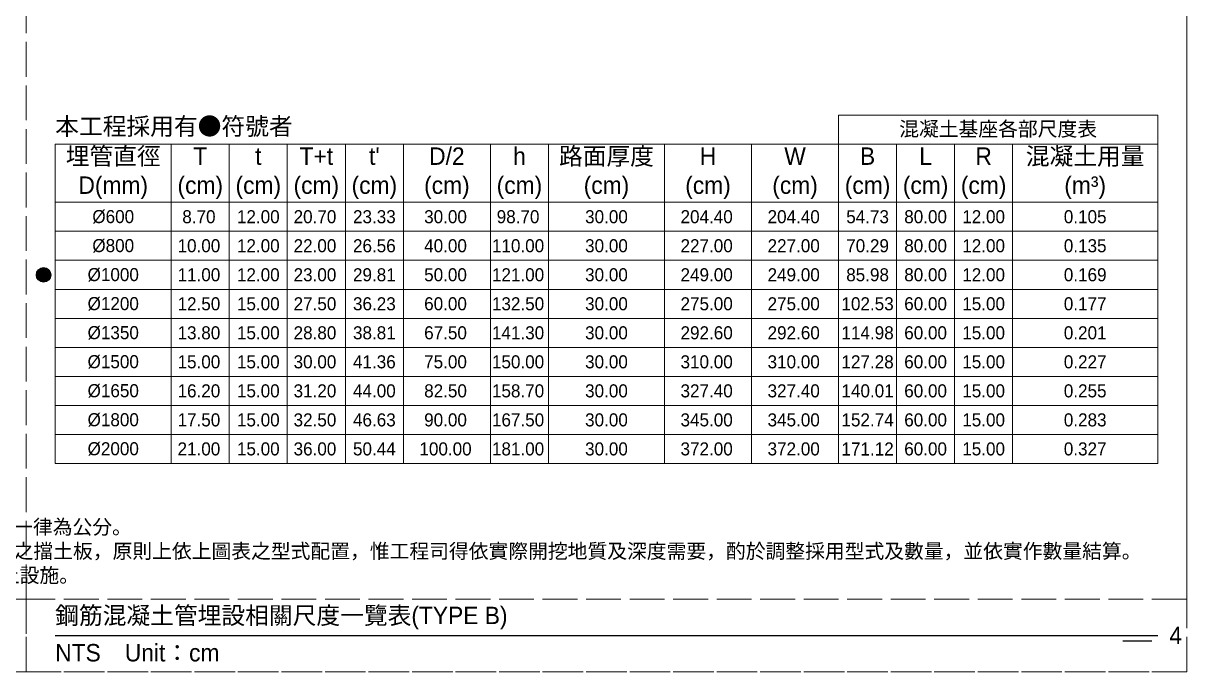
# Model space of a CAD drawing. Extents: x -781 to 13690, y -2778 to 2196.
# Drawn here: x -401 to 0, y -1264 to -1040.6 of the extents above; entities that cross this region are included whole.
import ezdxf

# ---------------------------------------------------------------- set-up
doc = ezdxf.new("R2010")
doc.units = 0
doc.header["$MEASUREMENT"] = 0
doc.linetypes.add('ACAD_ISO02W100', pattern=[15, 12, -3])
doc.layers.add('一、1.基本-圖框', color=7, linetype='Continuous', lineweight=20)
doc.layers.add('一、4.基本-隱藏', color=9, linetype='ACAD_ISO02W100', lineweight=20, plot=False)
doc.layers.add('三、1.文字-說明文字', color=2, linetype='Continuous')
doc.layers.add('三、3.文字-註解文字', color=2, linetype='Continuous')
doc.styles.add('次圖名(詳圖)', font='MS PGothic.ttf', dxfattribs={"height": 6})
doc.styles.add('註解文字(詳圖)', font='MS PGothic.ttf', dxfattribs={"height": 5})

msp = doc.modelspace()

# ---------------------------------------------------------------- hatches: boundary and pattern name
at = {"layer": '三、1.文字-說明文字'}
h = msp.add_hatch(color=256, dxfattribs=at)
h.dxf.hatch_style = 1
h.paths.add_polyline_path([(-396.5, -1127.25, 1), (-391.5, -1127.25, 1)])

# ---------------------------------------------------------------- linework, layer by layer
at = {"layer": '一、1.基本-圖框'}
for points in [[(-120, -1072.25), (-10, -1072.25), (-10, -1082.25), (-120, -1082.25)], [(-390, -1082.25), (-350, -1082.25), (-350, -1102.25), (-390, -1102.25)], [(-350, -1082.25), (-330, -1082.25), (-330, -1102.25), (-350, -1102.25)], [(-330, -1082.25), (-310, -1082.25), (-310, -1102.25), (-330, -1102.25)], [(-310, -1082.25), (-290, -1082.25), (-290, -1102.25), (-310, -1102.25)], [(-290, -1082.25), (-270, -1082.25), (-270, -1102.25), (-290, -1102.25)], [(-270, -1082.25), (-240, -1082.25), (-240, -1102.25), (-270, -1102.25)], [(-240, -1082.25), (-220, -1082.25), (-220, -1102.25), (-240, -1102.25)], [(-220, -1082.25), (-180, -1082.25), (-180, -1102.25), (-220, -1102.25)], [(-180, -1082.25), (-150, -1082.25), (-150, -1102.25), (-180, -1102.25)], [(-150, -1082.25), (-120, -1082.25), (-120, -1102.25), (-150, -1102.25)], [(-120, -1082.25), (-100, -1082.25), (-100, -1102.25), (-120, -1102.25)], [(-100, -1082.25), (-80, -1082.25), (-80, -1102.25), (-100, -1102.25)], [(-80, -1082.25), (-60, -1082.25), (-60, -1102.25), (-80, -1102.25)], [(-60, -1082.25), (-10, -1082.25), (-10, -1102.25), (-60, -1102.25)], [(-390, -1102.25), (-350, -1102.25), (-350, -1112.25), (-390, -1112.25)], [(-350, -1102.25), (-330, -1102.25), (-330, -1112.25), (-350, -1112.25)], [(-330, -1102.25), (-310, -1102.25), (-310, -1112.25), (-330, -1112.25)], [(-310, -1102.25), (-290, -1102.25), (-290, -1112.25), (-310, -1112.25)], [(-290, -1102.25), (-270, -1102.25), (-270, -1112.25), (-290, -1112.25)], [(-270, -1102.25), (-240, -1102.25), (-240, -1112.25), (-270, -1112.25)], [(-240, -1102.25), (-220, -1102.25), (-220, -1112.25), (-240, -1112.25)], [(-220, -1102.25), (-180, -1102.25), (-180, -1112.25), (-220, -1112.25)], [(-180, -1102.25), (-150, -1102.25), (-150, -1112.25), (-180, -1112.25)], [(-150, -1102.25), (-120, -1102.25), (-120, -1112.25), (-150, -1112.25)], [(-120, -1102.25), (-100, -1102.25), (-100, -1112.25), (-120, -1112.25)], [(-100, -1102.25), (-80, -1102.25), (-80, -1112.25), (-100, -1112.25)], [(-80, -1102.25), (-60, -1102.25), (-60, -1112.25), (-80, -1112.25)], [(-60, -1102.25), (-10, -1102.25), (-10, -1112.25), (-60, -1112.25)], [(-390, -1112.25), (-350, -1112.25), (-350, -1122.25), (-390, -1122.25)], [(-350, -1112.25), (-330, -1112.25), (-330, -1122.25), (-350, -1122.25)], [(-330, -1112.25), (-310, -1112.25), (-310, -1122.25), (-330, -1122.25)], [(-310, -1112.25), (-290, -1112.25), (-290, -1122.25), (-310, -1122.25)], [(-290, -1112.25), (-270, -1112.25), (-270, -1122.25), (-290, -1122.25)], [(-270, -1112.25), (-240, -1112.25), (-240, -1122.25), (-270, -1122.25)], [(-240, -1112.25), (-220, -1112.25), (-220, -1122.25), (-240, -1122.25)], [(-220, -1112.25), (-180, -1112.25), (-180, -1122.25), (-220, -1122.25)], [(-180, -1112.25), (-150, -1112.25), (-150, -1122.25), (-180, -1122.25)], [(-150, -1112.25), (-120, -1112.25), (-120, -1122.25), (-150, -1122.25)], [(-120, -1112.25), (-100, -1112.25), (-100, -1122.25), (-120, -1122.25)], [(-100, -1112.25), (-80, -1112.25), (-80, -1122.25), (-100, -1122.25)], [(-80, -1112.25), (-60, -1112.25), (-60, -1122.25), (-80, -1122.25)], [(-60, -1112.25), (-10, -1112.25), (-10, -1122.25), (-60, -1122.25)], [(-390, -1122.25), (-350, -1122.25), (-350, -1132.25), (-390, -1132.25)], [(-350, -1122.25), (-330, -1122.25), (-330, -1132.25), (-350, -1132.25)], [(-330, -1122.25), (-310, -1122.25), (-310, -1132.25), (-330, -1132.25)], [(-310, -1122.25), (-290, -1122.25), (-290, -1132.25), (-310, -1132.25)], [(-290, -1122.25), (-270, -1122.25), (-270, -1132.25), (-290, -1132.25)], [(-270, -1122.25), (-240, -1122.25), (-240, -1132.25), (-270, -1132.25)], [(-240, -1122.25), (-220, -1122.25), (-220, -1132.25), (-240, -1132.25)], [(-220, -1122.25), (-180, -1122.25), (-180, -1132.25), (-220, -1132.25)], [(-180, -1122.25), (-150, -1122.25), (-150, -1132.25), (-180, -1132.25)], [(-150, -1122.25), (-120, -1122.25), (-120, -1132.25), (-150, -1132.25)], [(-120, -1122.25), (-100, -1122.25), (-100, -1132.25), (-120, -1132.25)], [(-100, -1122.25), (-80, -1122.25), (-80, -1132.25), (-100, -1132.25)], [(-80, -1122.25), (-60, -1122.25), (-60, -1132.25), (-80, -1132.25)], [(-60, -1122.25), (-10, -1122.25), (-10, -1132.25), (-60, -1132.25)], [(-390, -1132.25), (-350, -1132.25), (-350, -1142.25), (-390, -1142.25)], [(-350, -1132.25), (-330, -1132.25), (-330, -1142.25), (-350, -1142.25)], [(-330, -1132.25), (-310, -1132.25), (-310, -1142.25), (-330, -1142.25)], [(-310, -1132.25), (-290, -1132.25), (-290, -1142.25), (-310, -1142.25)], [(-290, -1132.25), (-270, -1132.25), (-270, -1142.25), (-290, -1142.25)], [(-270, -1132.25), (-240, -1132.25), (-240, -1142.25), (-270, -1142.25)], [(-240, -1132.25), (-220, -1132.25), (-220, -1142.25), (-240, -1142.25)], [(-220, -1132.25), (-180, -1132.25), (-180, -1142.25), (-220, -1142.25)], [(-180, -1132.25), (-150, -1132.25), (-150, -1142.25), (-180, -1142.25)], [(-150, -1132.25), (-120, -1132.25), (-120, -1142.25), (-150, -1142.25)], [(-120, -1132.25), (-100, -1132.25), (-100, -1142.25), (-120, -1142.25)], [(-100, -1132.25), (-80, -1132.25), (-80, -1142.25), (-100, -1142.25)], [(-80, -1132.25), (-60, -1132.25), (-60, -1142.25), (-80, -1142.25)], [(-60, -1132.25), (-10, -1132.25), (-10, -1142.25), (-60, -1142.25)], [(-390, -1142.25), (-350, -1142.25), (-350, -1152.25), (-390, -1152.25)], [(-350, -1142.25), (-330, -1142.25), (-330, -1152.25), (-350, -1152.25)], [(-330, -1142.25), (-310, -1142.25), (-310, -1152.25), (-330, -1152.25)], [(-310, -1142.25), (-290, -1142.25), (-290, -1152.25), (-310, -1152.25)], [(-290, -1142.25), (-270, -1142.25), (-270, -1152.25), (-290, -1152.25)], [(-270, -1142.25), (-240, -1142.25), (-240, -1152.25), (-270, -1152.25)], [(-240, -1142.25), (-220, -1142.25), (-220, -1152.25), (-240, -1152.25)], [(-220, -1142.25), (-180, -1142.25), (-180, -1152.25), (-220, -1152.25)], [(-180, -1142.25), (-150, -1142.25), (-150, -1152.25), (-180, -1152.25)], [(-150, -1142.25), (-120, -1142.25), (-120, -1152.25), (-150, -1152.25)], [(-120, -1142.25), (-100, -1142.25), (-100, -1152.25), (-120, -1152.25)], [(-100, -1142.25), (-80, -1142.25), (-80, -1152.25), (-100, -1152.25)], [(-80, -1142.25), (-60, -1142.25), (-60, -1152.25), (-80, -1152.25)], [(-60, -1142.25), (-10, -1142.25), (-10, -1152.25), (-60, -1152.25)], [(-390, -1152.25), (-350, -1152.25), (-350, -1162.25), (-390, -1162.25)], [(-350, -1152.25), (-330, -1152.25), (-330, -1162.25), (-350, -1162.25)], [(-330, -1152.25), (-310, -1152.25), (-310, -1162.25), (-330, -1162.25)], [(-310, -1152.25), (-290, -1152.25), (-290, -1162.25), (-310, -1162.25)], [(-290, -1152.25), (-270, -1152.25), (-270, -1162.25), (-290, -1162.25)], [(-270, -1152.25), (-240, -1152.25), (-240, -1162.25), (-270, -1162.25)], [(-240, -1152.25), (-220, -1152.25), (-220, -1162.25), (-240, -1162.25)], [(-220, -1152.25), (-180, -1152.25), (-180, -1162.25), (-220, -1162.25)], [(-180, -1152.25), (-150, -1152.25), (-150, -1162.25), (-180, -1162.25)], [(-150, -1152.25), (-120, -1152.25), (-120, -1162.25), (-150, -1162.25)], [(-120, -1152.25), (-100, -1152.25), (-100, -1162.25), (-120, -1162.25)], [(-100, -1152.25), (-80, -1152.25), (-80, -1162.25), (-100, -1162.25)], [(-80, -1152.25), (-60, -1152.25), (-60, -1162.25), (-80, -1162.25)], [(-60, -1152.25), (-10, -1152.25), (-10, -1162.25), (-60, -1162.25)], [(-390, -1162.25), (-350, -1162.25), (-350, -1172.25), (-390, -1172.25)], [(-350, -1162.25), (-330, -1162.25), (-330, -1172.25), (-350, -1172.25)], [(-330, -1162.25), (-310, -1162.25), (-310, -1172.25), (-330, -1172.25)], [(-310, -1162.25), (-290, -1162.25), (-290, -1172.25), (-310, -1172.25)], [(-290, -1162.25), (-270, -1162.25), (-270, -1172.25), (-290, -1172.25)], [(-270, -1162.25), (-240, -1162.25), (-240, -1172.25), (-270, -1172.25)], [(-240, -1162.25), (-220, -1162.25), (-220, -1172.25), (-240, -1172.25)], [(-220, -1162.25), (-180, -1162.25), (-180, -1172.25), (-220, -1172.25)], [(-180, -1162.25), (-150, -1162.25), (-150, -1172.25), (-180, -1172.25)], [(-150, -1162.25), (-120, -1162.25), (-120, -1172.25), (-150, -1172.25)], [(-120, -1162.25), (-100, -1162.25), (-100, -1172.25), (-120, -1172.25)], [(-100, -1162.25), (-80, -1162.25), (-80, -1172.25), (-100, -1172.25)], [(-80, -1162.25), (-60, -1162.25), (-60, -1172.25), (-80, -1172.25)], [(-60, -1162.25), (-10, -1162.25), (-10, -1172.25), (-60, -1172.25)], [(-390, -1172.25), (-350, -1172.25), (-350, -1182.25), (-390, -1182.25)], [(-350, -1172.25), (-330, -1172.25), (-330, -1182.25), (-350, -1182.25)], [(-330, -1172.25), (-310, -1172.25), (-310, -1182.25), (-330, -1182.25)], [(-310, -1172.25), (-290, -1172.25), (-290, -1182.25), (-310, -1182.25)], [(-290, -1172.25), (-270, -1172.25), (-270, -1182.25), (-290, -1182.25)], [(-270, -1172.25), (-240, -1172.25), (-240, -1182.25), (-270, -1182.25)], [(-240, -1172.25), (-220, -1172.25), (-220, -1182.25), (-240, -1182.25)], [(-220, -1172.25), (-180, -1172.25), (-180, -1182.25), (-220, -1182.25)], [(-180, -1172.25), (-150, -1172.25), (-150, -1182.25), (-180, -1182.25)], [(-150, -1172.25), (-120, -1172.25), (-120, -1182.25), (-150, -1182.25)], [(-120, -1172.25), (-100, -1172.25), (-100, -1182.25), (-120, -1182.25)], [(-100, -1172.25), (-80, -1172.25), (-80, -1182.25), (-100, -1182.25)], [(-80, -1172.25), (-60, -1172.25), (-60, -1182.25), (-80, -1182.25)], [(-60, -1172.25), (-10, -1172.25), (-10, -1182.25), (-60, -1182.25)], [(-390, -1182.25), (-350, -1182.25), (-350, -1192.25), (-390, -1192.25)], [(-350, -1182.25), (-330, -1182.25), (-330, -1192.25), (-350, -1192.25)], [(-330, -1182.25), (-310, -1182.25), (-310, -1192.25), (-330, -1192.25)], [(-310, -1182.25), (-290, -1182.25), (-290, -1192.25), (-310, -1192.25)], [(-290, -1182.25), (-270, -1182.25), (-270, -1192.25), (-290, -1192.25)], [(-270, -1182.25), (-240, -1182.25), (-240, -1192.25), (-270, -1192.25)], [(-240, -1182.25), (-220, -1182.25), (-220, -1192.25), (-240, -1192.25)], [(-220, -1182.25), (-180, -1182.25), (-180, -1192.25), (-220, -1192.25)], [(-180, -1182.25), (-150, -1182.25), (-150, -1192.25), (-180, -1192.25)], [(-150, -1182.25), (-120, -1182.25), (-120, -1192.25), (-150, -1192.25)], [(-120, -1182.25), (-100, -1182.25), (-100, -1192.25), (-120, -1192.25)], [(-100, -1182.25), (-80, -1182.25), (-80, -1192.25), (-100, -1192.25)], [(-80, -1182.25), (-60, -1182.25), (-60, -1192.25), (-80, -1192.25)], [(-60, -1182.25), (-10, -1182.25), (-10, -1192.25), (-60, -1192.25)]]:
    msp.add_lwpolyline(points, close=True, dxfattribs=at)
at = {"layer": '一、4.基本-隱藏'}
for points in [[(-780, -757), (0, -757), (0, -1264), (-780, -1264)], [(-400, -757), (-780, -757), (-780, -1239), (-400, -1239)], [(-400, -1035.5), (0, -1035.5), (0, -1239), (-400, -1239)], [(-400, -1035.5), (0, -1035.5), (0, -1239), (-400, -1239)], [(-400, -1239), (-780, -1239), (-780, -1264), (-400, -1264)], [(0, -1239), (-400, -1239), (-400, -1264), (0, -1264)]]:
    msp.add_lwpolyline(points, close=True, dxfattribs=at)
at = {"layer": '三、1.文字-說明文字'}
msp.add_circle((-394, -1127.25), 2.5, dxfattribs=at)
at = {"layer": '三、3.文字-註解文字'}
for points in [[(-390, -1251.5), (-10, -1251.5)], [(-12, -1253.5), (-22, -1253.5)]]:
    msp.add_lwpolyline(points, dxfattribs=at)

# ---------------------------------------------------------------- texts
at = {"layer": '一、1.基本-圖框', "char_height": 6, "attachment_point": 5, "style": '註解文字(詳圖)'}
for s, width, insert in [('埋管直徑\\PD(mm)', 35.26712, (-370, -1092.25)), ('{\\fMS PGothic|b0|i0|c128|p34;路面厚度\\P(cm)}', 35.26712, (-200, -1092.25)), ('{\\fMS PGothic|b0|i0|c128|p34;混凝土用量\\P(m}³{\\fMS PGothic|b0|i0|c128|p34;)}', 42.97354, (-35, -1092.25)), ('T{\\fMS PGothic|b0|i0|c128|p34;\\P(cm)}', 18.37231, (-340, -1092.25)), ('t{\\fMS PGothic|b0|i0|c128|p34;\\P(cm)}', 18.37231, (-320, -1092.25)), ('{\\fMS PGothic|b0|i0|c128|p34;T}+t{\\fMS PGothic|b0|i0|c128|p34;\\P(cm)}', 18.37231, (-300, -1092.25)), ("t'{\\fMS PGothic|b0|i0|c128|p34;\\P(cm)}", 18.37231, (-280, -1092.25)), ('D/2{\\fMS PGothic|b0|i0|c128|p34;\\P(cm)}', 18.37231, (-255, -1092.25)), ('h{\\fMS PGothic|b0|i0|c128|p34;\\P(cm)}', 18.37231, (-230, -1092.25)), ('H{\\fMS PGothic|b0|i0|c128|p34;\\P(cm)}', 18.37231, (-165, -1092.25)), ('W{\\fMS PGothic|b0|i0|c128|p34;\\P(cm)}', 18.37231, (-135, -1092.25)), ('B\\P(cm)', 18.37231, (-110, -1092.25)), ('L{\\fMS PGothic|b0|i0|c128|p34;\\P(cm)}', 18.37231, (-90, -1092.25)), ('R{\\fMS PGothic|b0|i0|c128|p34;\\P(cm)}', 18.37231, (-70, -1092.25))]:
    msp.add_mtext_dynamic_manual_height_columns(s, width=width, gutter_width=30, heights=[0], dxfattribs=dict(at, insert=insert))
at = {"layer": '三、1.文字-說明文字', "insert": (-484.978, -1234), "char_height": 5, "attachment_point": 7, "style": '次圖名(詳圖)'}
msp.add_mtext_dynamic_manual_height_columns('{\\fMS PGothic|b0|i0|c128|p34;附註：\\P1.圖上單位除註明外，其餘一律為公分。\\P2.各尺度RCP管於開挖所採之擋土板，原則上依上圖表之型式配置，惟工程司得依實際開挖地質及深度需要，酌於調整採用型式及數量，並依實作數量結算。\\P3.H≧150cm時，應設置擋土設施。}', width=484.56858, gutter_width=30, heights=[0], dxfattribs=at)
at = {"layer": '三、3.文字-註解文字'}
for s, width, gutter_width, insert, char_height, attachment_point, style in [('{\\fMS PGothic|b0|i0|c128|p34;本工程採用有●符號者}', 89.58136, 30, (-390, -1079.75), 6, 7, '次圖名(詳圖)'), ('{\\fMS PGothic|b0|i0|c128|p34;混凝土基座各部尺度表}', 109.33936, 15, (-65, -1077.25), 5, 5, '次圖名(詳圖)'), ('{\\fMS PGothic|b0|i0|c128|p34;%%C600}', 28.46262, 30, (-370, -1107.25), 4.5, 5, '註解文字(詳圖)'), ('8.70', 9.06048, 30, (-340.47, -1107.25), 4.5, 5, '註解文字(詳圖)'), ('12.00', 9.06048, 30, (-320, -1107.25), 4.5, 5, '註解文字(詳圖)'), ('20.70', 9.06048, 30, (-300.47, -1107.25), 4.5, 5, '註解文字(詳圖)'), ('23.33', 9.06048, 30, (-280, -1107.25), 4.5, 5, '註解文字(詳圖)'), ('30.00', 9.06048, 30, (-255.47, -1107.25), 4.5, 5, '註解文字(詳圖)'), ('98.70', 9.06048, 30, (-230.47, -1107.25), 4.5, 5, '註解文字(詳圖)'), ('30.00', 28.46262, 30, (-200, -1107.25), 4.5, 5, '註解文字(詳圖)'), ('204.40', 9.06048, 30, (-165.47, -1107.25), 4.5, 5, '註解文字(詳圖)'), ('204.40', 9.06048, 30, (-135.47, -1107.25), 4.5, 5, '註解文字(詳圖)'), ('54.73', 9.06048, 30, (-110, -1107.25), 4.5, 5, '註解文字(詳圖)'), ('80.00', 9.06048, 30, (-90, -1107.25), 4.5, 5, '註解文字(詳圖)'), ('12.00', 9.06048, 30, (-70, -1107.25), 4.5, 5, '註解文字(詳圖)'), ('0.105', 9.06048, 30, (-35, -1107.25), 4.5, 5, '註解文字(詳圖)'), ('{\\fMS PGothic|b0|i0|c128|p34;%%C}8{\\fMS PGothic|b0|i0|c128|p34;00}', 28.46262, 30, (-370, -1117.25), 4.5, 5, '註解文字(詳圖)'), ('10.00', 9.06048, 30, (-340.47, -1117.25), 4.5, 5, '註解文字(詳圖)'), ('12.00', 9.06048, 30, (-320, -1117.25), 4.5, 5, '註解文字(詳圖)'), ('22.00', 9.06048, 30, (-300.47, -1117.25), 4.5, 5, '註解文字(詳圖)'), ('26.56', 9.06048, 30, (-280, -1117.25), 4.5, 5, '註解文字(詳圖)'), ('40.00', 9.06048, 30, (-255.47, -1117.25), 4.5, 5, '註解文字(詳圖)'), ('110.00', 9.06048, 30, (-230.47, -1117.25), 4.5, 5, '註解文字(詳圖)'), ('30.00', 28.46262, 30, (-200, -1117.25), 4.5, 5, '註解文字(詳圖)'), ('227.00', 9.06048, 30, (-165.47, -1117.25), 4.5, 5, '註解文字(詳圖)'), ('227.00', 9.06048, 30, (-135.47, -1117.25), 4.5, 5, '註解文字(詳圖)'), ('70.29', 9.06048, 30, (-110, -1117.25), 4.5, 5, '註解文字(詳圖)'), ('80.00', 9.06048, 30, (-90, -1117.25), 4.5, 5, '註解文字(詳圖)'), ('12.00', 9.06048, 30, (-70, -1117.25), 4.5, 5, '註解文字(詳圖)'), ('0.135', 9.06048, 30, (-35, -1117.25), 4.5, 5, '註解文字(詳圖)'), ('{\\fMS PGothic|b0|i0|c128|p34;%%C}100{\\fMS PGothic|b0|i0|c128|p34;0}', 28.46262, 30, (-370, -1127.25), 4.5, 5, '註解文字(詳圖)'), ('11.00', 9.06048, 30, (-340.47, -1127.25), 4.5, 5, '註解文字(詳圖)'), ('12.00', 9.06048, 30, (-320, -1127.25), 4.5, 5, '註解文字(詳圖)'), ('23.00', 9.06048, 30, (-300.47, -1127.25), 4.5, 5, '註解文字(詳圖)'), ('29.81', 9.06048, 30, (-280, -1127.25), 4.5, 5, '註解文字(詳圖)'), ('50.00', 9.06048, 30, (-255.47, -1127.25), 4.5, 5, '註解文字(詳圖)'), ('121.00', 9.06048, 30, (-230.47, -1127.25), 4.5, 5, '註解文字(詳圖)'), ('30.00', 28.46262, 30, (-200, -1127.25), 4.5, 5, '註解文字(詳圖)'), ('249.00', 9.06048, 30, (-165.47, -1127.25), 4.5, 5, '註解文字(詳圖)'), ('249.00', 9.06048, 30, (-135.47, -1127.25), 4.5, 5, '註解文字(詳圖)'), ('85.98', 9.06048, 30, (-110, -1127.25), 4.5, 5, '註解文字(詳圖)'), ('80.00', 9.06048, 30, (-90, -1127.25), 4.5, 5, '註解文字(詳圖)'), ('12.00', 9.06048, 30, (-70, -1127.25), 4.5, 5, '註解文字(詳圖)'), ('0.169', 9.06048, 30, (-35, -1127.25), 4.5, 5, '註解文字(詳圖)'), ('{\\fMS PGothic|b0|i0|c128|p34;%%C}120{\\fMS PGothic|b0|i0|c128|p34;0}', 28.46262, 30, (-370, -1137.25), 4.5, 5, '註解文字(詳圖)'), ('12.50', 9.06048, 30, (-340.47, -1137.25), 4.5, 5, '註解文字(詳圖)'), ('15.00', 9.06048, 30, (-320, -1137.25), 4.5, 5, '註解文字(詳圖)'), ('27.50', 9.06048, 30, (-300.47, -1137.25), 4.5, 5, '註解文字(詳圖)'), ('36.23', 9.06048, 30, (-280, -1137.25), 4.5, 5, '註解文字(詳圖)'), ('60.00', 9.06048, 30, (-255.47, -1137.25), 4.5, 5, '註解文字(詳圖)'), ('132.50', 9.06048, 30, (-230.47, -1137.25), 4.5, 5, '註解文字(詳圖)'), ('30.00', 28.46262, 30, (-200, -1137.25), 4.5, 5, '註解文字(詳圖)'), ('275.00', 9.06048, 30, (-165.47, -1137.25), 4.5, 5, '註解文字(詳圖)'), ('275.00', 9.06048, 30, (-135.47, -1137.25), 4.5, 5, '註解文字(詳圖)'), ('102.53', 9.06048, 30, (-110, -1137.25), 4.5, 5, '註解文字(詳圖)'), ('60.00', 9.06048, 30, (-90, -1137.25), 4.5, 5, '註解文字(詳圖)'), ('15.00', 9.06048, 30, (-70, -1137.25), 4.5, 5, '註解文字(詳圖)'), ('0.177', 9.06048, 30, (-35, -1137.25), 4.5, 5, '註解文字(詳圖)'), ('{\\fMS PGothic|b0|i0|c128|p34;%%C}135{\\fMS PGothic|b0|i0|c128|p34;0}', 28.46262, 30, (-370, -1147.25), 4.5, 5, '註解文字(詳圖)'), ('13.80', 9.06048, 30, (-340.47, -1147.25), 4.5, 5, '註解文字(詳圖)'), ('15.00', 9.06048, 30, (-320, -1147.25), 4.5, 5, '註解文字(詳圖)'), ('28.80', 9.06048, 30, (-300.47, -1147.25), 4.5, 5, '註解文字(詳圖)'), ('38.81', 9.06048, 30, (-280, -1147.25), 4.5, 5, '註解文字(詳圖)'), ('67.50', 9.06048, 30, (-255.47, -1147.25), 4.5, 5, '註解文字(詳圖)'), ('141.30', 9.06048, 30, (-230.47, -1147.25), 4.5, 5, '註解文字(詳圖)'), ('30.00', 28.46262, 30, (-200, -1147.25), 4.5, 5, '註解文字(詳圖)'), ('292.60', 9.06048, 30, (-165.47, -1147.25), 4.5, 5, '註解文字(詳圖)'), ('292.60', 9.06048, 30, (-135.47, -1147.25), 4.5, 5, '註解文字(詳圖)'), ('114.98', 9.06048, 30, (-110, -1147.25), 4.5, 5, '註解文字(詳圖)'), ('60.00', 9.06048, 30, (-90, -1147.25), 4.5, 5, '註解文字(詳圖)'), ('15.00', 9.06048, 30, (-70, -1147.25), 4.5, 5, '註解文字(詳圖)'), ('0.201', 9.06048, 30, (-35, -1147.25), 4.5, 5, '註解文字(詳圖)'), ('{\\fMS PGothic|b0|i0|c128|p34;%%C}15{\\fMS PGothic|b0|i0|c128|p34;00}', 28.46262, 30, (-370, -1157.25), 4.5, 5, '註解文字(詳圖)'), ('15.00', 9.06048, 30, (-340.47, -1157.25), 4.5, 5, '註解文字(詳圖)'), ('15.00', 9.06048, 30, (-320, -1157.25), 4.5, 5, '註解文字(詳圖)'), ('30.00', 9.06048, 30, (-300.47, -1157.25), 4.5, 5, '註解文字(詳圖)'), ('41.36', 9.06048, 30, (-280, -1157.25), 4.5, 5, '註解文字(詳圖)'), ('75.00', 9.06048, 30, (-255.47, -1157.25), 4.5, 5, '註解文字(詳圖)'), ('150.00', 9.06048, 30, (-230.47, -1157.25), 4.5, 5, '註解文字(詳圖)'), ('30.00', 28.46262, 30, (-200, -1157.25), 4.5, 5, '註解文字(詳圖)'), ('310.00', 9.06048, 30, (-165.47, -1157.25), 4.5, 5, '註解文字(詳圖)'), ('310.00', 9.06048, 30, (-135.47, -1157.25), 4.5, 5, '註解文字(詳圖)'), ('127.28', 9.06048, 30, (-110, -1157.25), 4.5, 5, '註解文字(詳圖)'), ('60.00', 9.06048, 30, (-90, -1157.25), 4.5, 5, '註解文字(詳圖)'), ('15.00', 9.06048, 30, (-70, -1157.25), 4.5, 5, '註解文字(詳圖)'), ('0.227', 9.06048, 30, (-35, -1157.25), 4.5, 5, '註解文字(詳圖)'), ('{\\fMS PGothic|b0|i0|c128|p34;%%C}165{\\fMS PGothic|b0|i0|c128|p34;0}', 28.46262, 30, (-370, -1167.25), 4.5, 5, '註解文字(詳圖)'), ('16.20', 9.06048, 30, (-340.47, -1167.25), 4.5, 5, '註解文字(詳圖)'), ('15.00', 9.06048, 30, (-320, -1167.25), 4.5, 5, '註解文字(詳圖)'), ('31.20', 9.06048, 30, (-300.47, -1167.25), 4.5, 5, '註解文字(詳圖)'), ('44.00', 9.06048, 30, (-280, -1167.25), 4.5, 5, '註解文字(詳圖)'), ('82.50', 9.06048, 30, (-255.47, -1167.25), 4.5, 5, '註解文字(詳圖)'), ('158.70', 9.06048, 30, (-230.47, -1167.25), 4.5, 5, '註解文字(詳圖)'), ('30.00', 28.46262, 30, (-200, -1167.25), 4.5, 5, '註解文字(詳圖)'), ('327.40', 9.06048, 30, (-165.47, -1167.25), 4.5, 5, '註解文字(詳圖)'), ('327.40', 9.06048, 30, (-135.47, -1167.25), 4.5, 5, '註解文字(詳圖)'), ('140.01', 9.06048, 30, (-110, -1167.25), 4.5, 5, '註解文字(詳圖)'), ('60.00', 9.06048, 30, (-90, -1167.25), 4.5, 5, '註解文字(詳圖)'), ('15.00', 9.06048, 30, (-70, -1167.25), 4.5, 5, '註解文字(詳圖)'), ('0.255', 9.06048, 30, (-35, -1167.25), 4.5, 5, '註解文字(詳圖)'), ('{\\fMS PGothic|b0|i0|c128|p34;%%C}18{\\fMS PGothic|b0|i0|c128|p34;00}', 28.46262, 30, (-370, -1177.25), 4.5, 5, '註解文字(詳圖)'), ('17.50', 9.06048, 30, (-340.47, -1177.25), 4.5, 5, '註解文字(詳圖)'), ('15.00', 9.06048, 30, (-320, -1177.25), 4.5, 5, '註解文字(詳圖)'), ('32.50', 9.06048, 30, (-300.47, -1177.25), 4.5, 5, '註解文字(詳圖)'), ('46.63', 9.06048, 30, (-280, -1177.25), 4.5, 5, '註解文字(詳圖)'), ('90.00', 9.06048, 30, (-255.47, -1177.25), 4.5, 5, '註解文字(詳圖)'), ('167.50', 9.06048, 30, (-230.47, -1177.25), 4.5, 5, '註解文字(詳圖)'), ('30.00', 28.46262, 30, (-200, -1177.25), 4.5, 5, '註解文字(詳圖)'), ('345.00', 9.06048, 30, (-165.47, -1177.25), 4.5, 5, '註解文字(詳圖)'), ('345.00', 9.06048, 30, (-135.47, -1177.25), 4.5, 5, '註解文字(詳圖)'), ('152.74', 9.06048, 30, (-110, -1177.25), 4.5, 5, '註解文字(詳圖)'), ('60.00', 9.06048, 30, (-90, -1177.25), 4.5, 5, '註解文字(詳圖)'), ('15.00', 9.06048, 30, (-70, -1177.25), 4.5, 5, '註解文字(詳圖)'), ('0.283', 9.06048, 30, (-35, -1177.25), 4.5, 5, '註解文字(詳圖)'), ('{\\fMS PGothic|b0|i0|c128|p34;%%C}20{\\fMS PGothic|b0|i0|c128|p34;00}', 28.46262, 30, (-370, -1187.25), 4.5, 5, '註解文字(詳圖)'), ('21.00', 9.06048, 30, (-340.47, -1187.25), 4.5, 5, '註解文字(詳圖)'), ('15.00', 9.06048, 30, (-320, -1187.25), 4.5, 5, '註解文字(詳圖)'), ('36.00', 9.06048, 30, (-300.47, -1187.25), 4.5, 5, '註解文字(詳圖)'), ('50.44', 9.06048, 30, (-280, -1187.25), 4.5, 5, '註解文字(詳圖)'), ('100.00', 9.06048, 30, (-255.47, -1187.25), 4.5, 5, '註解文字(詳圖)'), ('181.00', 9.06048, 30, (-230.47, -1187.25), 4.5, 5, '註解文字(詳圖)'), ('30.00', 28.46262, 30, (-200, -1187.25), 4.5, 5, '註解文字(詳圖)'), ('372.00', 9.06048, 30, (-165.47, -1187.25), 4.5, 5, '註解文字(詳圖)'), ('372.00', 9.06048, 30, (-135.47, -1187.25), 4.5, 5, '註解文字(詳圖)'), ('171.12', 9.06048, 30, (-110, -1187.25), 4.5, 5, '註解文字(詳圖)'), ('60.00', 9.06048, 30, (-90, -1187.25), 4.5, 5, '註解文字(詳圖)'), ('15.00', 9.06048, 30, (-70, -1187.25), 4.5, 5, '註解文字(詳圖)'), ('0.327', 9.06048, 30, (-35, -1187.25), 4.5, 5, '註解文字(詳圖)'), ('{\\fMS PGothic|b0|i0|c128|p34;鋼筋混凝土管埋設相關尺度一覽表}(TYPE{\\fMS PGothic|b0|i0|c128|p34; }B)', 166.72851, 15, (-390, -1245.5), 6, 4, '次圖名(詳圖)'), ('4', 3, 15, (-6, -1251.5), 6, 4, '次圖名(詳圖)'), ('NTS{\\fMS PGothic|b0|i0|c128|p34;^IUnit：cm}', 136.03259, 15, (-390, -1257.5), 6, 4, '次圖名(詳圖)')]:
    msp.add_mtext_dynamic_manual_height_columns(s, width=width, gutter_width=gutter_width, heights=[0], dxfattribs=dict(at, insert=insert, char_height=char_height, attachment_point=attachment_point, style=style))

doc.saveas('drawing.dxf')
